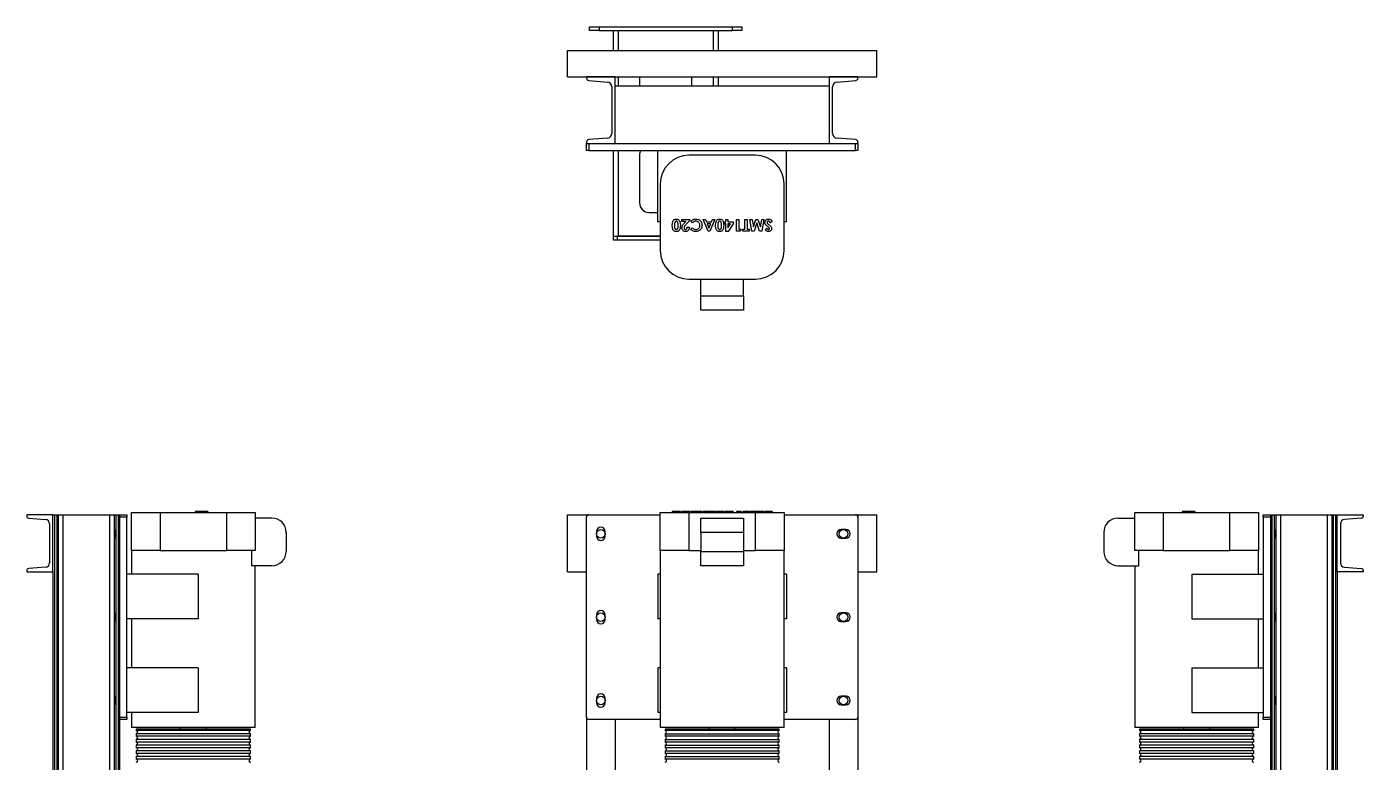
# Model space of a CAD drawing. Header units: millimetres. Extents: x -1154 to 6491, y -1176 to 1922.
# Drawn here: x -1104 to 1703, y 378 to 1922 of the extents above; entities that cross this region are included whole.
import ezdxf

# ---------------------------------------------------------------- set-up
doc = ezdxf.new("R2010")
doc.units = ezdxf.units.MM

msp = doc.modelspace()

# ---------------------------------------------------------------- linework, layer by layer
at = {"color": 7, "linetype": 'Continuous', "lineweight": 25}
for p, q in [((78, 1914.2), (78, 1922.2)), ((78, 1922.2), (98, 1922.2)), ((98, 1914.2), (78, 1914.2)), ((98, 1922.2), (98, 1914.2)), ((98, 1922.2), (378, 1922.2)), ((98, 1914.2), (378, 1914.2)), ((128, 1872.2), (128, 1914.2)), ((348, 1914.2), (348, 1872.2)), ((378, 1914.2), (378, 1922.2)), ((378, 1922.2), (398, 1922.2)), ((398, 1914.2), (378, 1914.2)), ((398, 1922.2), (398, 1914.2)), ((31.6, 1817.2), (31.6, 1872.2)), ((31.6, 1872.2), (681.6, 1872.2)), ((681.6, 1817.2), (681.6, 1872.2)), ((31.6, 1817.2), (681.6, 1817.2)), ((71.6, 1817.2), (71.6, 1814.2)), ((131.6, 1817.2), (71.6, 1817.2)), ((76.2, 1809.2), (115.4, 1806.1)), ((131.6, 1677.2), (131.6, 1817.2)), ((581.6, 1797.2), (131.6, 1797.2)), ((183, 1817.2), (183, 1797.2)), ((293, 1797.2), (293, 1817.2)), ((348, 1817.2), (348, 1797.2)), ((581.6, 1817.2), (581.6, 1677.2)), ((641.6, 1817.2), (581.6, 1817.2)), ((597.8, 1806.1), (637, 1809.2)), ((641.6, 1814.2), (641.6, 1817.2)), ((124.6, 1796.1), (124.6, 1698.2)), ((588.6, 1698.2), (588.6, 1796.1)), ((115.4, 1688.3), (76.2, 1685.1)), ((637, 1685.1), (597.8, 1688.3)), ((71.6, 1680.2), (71.6, 1677.2)), ((71.6, 1662.2), (71.6, 1677.2)), ((71.6, 1677.2), (131.6, 1677.2)), ((76.6, 1662.2), (71.6, 1662.2)), ((76.6, 1677.2), (76.6, 1662.2)), ((76.6, 1677.2), (636.6, 1677.2)), ((76.6, 1662.2), (636.6, 1662.2)), ((128, 1482.2), (128, 1662.2)), ((221.6, 1512.2), (221.6, 1662.2)), ((491.6, 1512.2), (491.6, 1662.2)), ((581.6, 1677.2), (641.6, 1677.2)), ((636.6, 1662.2), (636.6, 1677.2)), ((641.6, 1662.2), (636.6, 1662.2)), ((641.6, 1677.2), (641.6, 1680.2)), ((641.6, 1677.2), (641.6, 1662.2)), ((183, 1652.2), (183, 1552.2)), ((426.6, 1652.2), (286.6, 1652.2)), ((226.6, 1592.2), (226.6, 1452.2)), ((486.6, 1452.2), (486.6, 1592.2)), ((203, 1532.2), (221.6, 1532.2)), ((271.6, 1513.5), (271.6, 1517.6)), ((271.6, 1517.6), (288.3, 1517.6)), ((288.3, 1517.6), (288.3, 1515.4)), ((326.8, 1492.6), (316.7, 1517.6)), ((316.7, 1517.6), (321.5, 1517.6)), ((321.5, 1517.6), (323.4, 1512.5)), ((341, 1517.6), (330.9, 1492.6)), ((334.3, 1512.5), (336.2, 1517.6)), ((336.2, 1517.6), (341, 1517.6)), ((364.3, 1512.5), (364.3, 1517.6)), ((364.3, 1517.6), (368.7, 1517.6)), ((368.7, 1517.6), (368.7, 1512.5)), ((386.7, 1492.6), (386.7, 1517.6)), ((386.7, 1517.6), (391.2, 1517.6)), ((391.2, 1517.6), (391.2, 1496.8)), ((404.3, 1497.1), (404.3, 1517.6)), ((404.3, 1517.6), (408.8, 1517.6)), ((408.8, 1517.6), (408.8, 1497.1)), ((419.1, 1492.6), (414.9, 1517.6)), ((414.9, 1517.6), (419.4, 1517.6)), ((419.4, 1517.6), (422.1, 1501.9)), ((422.1, 1501.9), (427.3, 1517.6)), ((427.3, 1517.6), (431.7, 1517.6)), ((431.7, 1517.6), (436.9, 1501.9)), ((436.9, 1501.9), (439.5, 1517.6)), ((439.5, 1517.6), (444.1, 1517.6)), ((444.1, 1517.6), (439.8, 1492.6)), ((226.6, 1512.2), (221.6, 1512.2)), ((280, 1513.5), (271.6, 1513.5)), ((277.4, 1510.5), (280, 1513.5)), ((288.3, 1515.4), (280.9, 1507.5)), ((283.2, 1501), (287.7, 1501)), ((290.5, 1497), (293.8, 1500.1)), ((293.8, 1510.2), (290.6, 1513.5)), ((323.4, 1512.5), (334.3, 1512.5)), ((332.6, 1508), (325.1, 1508)), ((325.1, 1508), (328.8, 1499.4)), ((330.9, 1492.6), (326.8, 1492.6)), ((328.8, 1499.4), (332.6, 1508)), ((362, 1508.4), (362, 1512.5)), ((362, 1512.5), (364.3, 1512.5)), ((364.3, 1508.4), (362, 1508.4)), ((364.3, 1492), (364.3, 1508.4)), ((368.9, 1492), (364.3, 1492)), ((368.7, 1512.5), (379.3, 1512.5)), ((368.7, 1508.4), (368.7, 1499.8)), ((368.7, 1499.8), (374.3, 1508.4)), ((374.3, 1508.4), (368.7, 1508.4)), ((379.3, 1508), (368.9, 1492)), ((379.3, 1512.5), (379.3, 1508)), ((393.6, 1492.6), (386.7, 1492.6)), ((391.2, 1496.8), (396.3, 1496.8)), ((396.3, 1496.8), (393.6, 1492.6)), ((399.8, 1492.6), (399.8, 1497.1)), ((399.8, 1497.1), (404.3, 1497.1)), ((413.3, 1492.6), (399.8, 1492.6)), ((408.8, 1497.1), (413.3, 1497.1)), ((413.3, 1497.1), (413.3, 1492.6)), ((423.7, 1492.6), (419.1, 1492.6)), ((429.5, 1510.1), (423.7, 1492.6)), ((435.2, 1492.6), (429.5, 1510.1)), ((439.8, 1492.6), (435.2, 1492.6)), ((446.9, 1496), (450.3, 1499.1)), ((461.7, 1513), (457.7, 1510.6)), ((491.6, 1512.2), (486.6, 1512.2)), ((128, 1474.2), (128, 1482.2)), ((128, 1482.2), (136, 1482.2)), ((136, 1474.2), (128, 1474.2)), ((136, 1482.2), (136, 1474.2)), ((226.6, 1482.2), (136, 1482.2)), ((226.6, 1474.2), (136, 1474.2)), ((138, 1482.2), (226.6, 1482.2)), ((286.6, 1392.2), (426.6, 1392.2)), ((311.6, 1357.2), (311.6, 1392.2)), ((401.6, 1357.2), (401.6, 1392.2)), ((311.6, 1357.2), (401.6, 1357.2)), ((311.6, 1327.2), (311.6, 1357.2)), ((401.6, 1357.2), (401.6, 1327.2)), ((401.6, 1327.2), (311.6, 1327.2)), ((-884.2, 822.5), (-884.2, 902.5)), ((-884.2, 902.5), (-824.2, 902.5)), ((-824.2, 902.5), (-824.2, 822.5)), ((-824.2, 902.5), (-684.2, 902.5)), ((-750.3, 904.5), (-750.3, 902.5)), ((-737.2, 904.5), (-737.2, 902.5)), ((-724, 904.5), (-724, 902.5)), ((-684.2, 822.5), (-684.2, 902.5)), ((-684.2, 902.5), (-624.2, 902.5)), ((-624.2, 902.5), (-624.2, 822.5)), ((226.6, 822.5), (226.6, 902.5)), ((226.6, 902.5), (286.6, 902.5)), ((251.8, 904.5), (251.8, 902.5)), ((260.3, 904.5), (260.3, 902.5)), ((266.7, 904.5), (266.7, 902.5)), ((268.7, 904.5), (268.7, 902.5)), ((271.6, 904.5), (271.6, 902.5)), ((271.8, 904.5), (271.6, 904.5)), ((271.9, 904.5), (271.9, 902.5)), ((279.5, 904.5), (279.5, 902.5)), ((286.6, 902.5), (286.6, 822.5)), ((286.6, 902.5), (426.6, 902.5)), ((287.7, 904.5), (287.7, 902.5)), ((288.3, 904.5), (287.8, 904.5)), ((288.3, 904.5), (288.3, 902.5)), ((290.5, 904.5), (290.5, 902.5)), ((301.2, 904.5), (301.2, 902.5)), ((314.3, 904.5), (314.3, 902.5)), ((316.7, 904.5), (316.7, 902.5)), ((326.8, 904.5), (316.7, 904.5)), ((326.8, 904.5), (326.8, 902.5)), ((330.9, 904.5), (326.8, 904.5)), ((330.9, 904.5), (330.9, 902.5)), ((341, 904.5), (330.9, 904.5)), ((341, 904.5), (341, 902.5)), ((342.8, 904.5), (342.8, 902.5)), ((351.4, 904.5), (351.4, 902.5)), ((357.7, 904.5), (357.7, 902.5)), ((359.8, 904.5), (359.8, 902.5)), ((362, 904.5), (362, 902.5)), ((364.3, 904.5), (362, 904.5)), ((364.3, 904.5), (364.3, 902.5)), ((368.9, 904.5), (364.3, 904.5)), ((368.9, 904.5), (368.9, 902.5)), ((379.3, 904.5), (368.9, 904.5)), ((379.3, 904.5), (379.3, 902.5)), ((386.7, 904.5), (386.7, 902.5)), ((393.6, 904.5), (386.7, 904.5)), ((393.6, 904.5), (393.6, 902.5)), ((396.3, 904.5), (393.6, 904.5)), ((396.3, 904.5), (396.3, 902.5)), ((399.8, 904.5), (399.8, 902.5)), ((413.3, 904.5), (399.8, 904.5)), ((413.3, 904.5), (413.3, 902.5)), ((414.9, 904.5), (414.9, 902.5)), ((419.1, 904.5), (414.9, 904.5)), ((419.1, 904.5), (419.1, 902.5)), ((423.7, 904.5), (419.1, 904.5)), ((423.7, 904.5), (423.7, 902.5)), ((429.5, 904.5), (423.7, 904.5)), ((426.6, 822.5), (426.6, 902.5)), ((426.6, 902.5), (486.6, 902.5)), ((429.5, 904.5), (429.5, 902.5)), ((435.2, 904.5), (429.5, 904.5)), ((435.2, 904.5), (435.2, 902.5)), ((439.8, 904.5), (435.2, 904.5)), ((439.8, 904.5), (439.8, 902.5)), ((444.1, 904.5), (439.8, 904.5)), ((444.1, 904.5), (444.1, 902.5)), ((446.3, 904.5), (446.3, 902.5)), ((446.9, 904.5), (446.9, 902.5)), ((453.8, 904.5), (453.8, 902.5)), ((460.4, 904.5), (460.4, 902.5)), ((461.7, 904.5), (460.6, 904.5)), ((461.7, 904.5), (461.7, 902.5)), ((486.6, 902.5), (486.6, 822.5)), ((1223.1, 822.5), (1223.1, 902.5)), ((1223.1, 902.5), (1283.1, 902.5)), ((1283.1, 902.5), (1283.1, 822.5)), ((1283.1, 902.5), (1423.1, 902.5)), ((1322.9, 904.5), (1322.9, 902.5)), ((1329.3, 904.5), (1329.3, 902.5)), ((1338.1, 904.5), (1338.1, 902.5)), ((1341.5, 904.5), (1341.5, 902.5)), ((1343.9, 904.5), (1341.5, 904.5)), ((1343.9, 904.5), (1343.9, 902.5)), ((1349.2, 904.5), (1349.2, 902.5)), ((1423.1, 822.5), (1423.1, 902.5)), ((1423.1, 902.5), (1483.1, 902.5)), ((1483.1, 902.5), (1483.1, 822.5)), ((-1104.2, 897.5), (-1104.2, 894.8)), ((-1049.2, 897.5), (-1104.2, 897.5)), ((-1100, 890.4), (-1064.5, 887.5)), ((-1056.2, 878.5), (-1056.2, 796.4)), ((-1049.2, 897.5), (-1046.2, 897.5)), ((-1049.2, 777.5), (-1049.2, 897.5)), ((-1046.2, 897.5), (-1046.2, -202.5)), ((-1046.2, 897.5), (-1041.2, 897.5)), ((-1041.2, 897.5), (-1041.2, -202.5)), ((-1041.2, 897.5), (-1038.1, 897.5)), ((-1038.1, 897.5), (-1038.1, -202.5)), ((-1038.1, 897.5), (-1028.1, 897.5)), ((-1028.1, 897.5), (-1028.1, -202.5)), ((-1028.1, 897.5), (-930.3, 897.5)), ((-930.3, 897.5), (-930.3, -202.5)), ((-930.3, 897.5), (-920.3, 897.5)), ((-920.3, 897.5), (-920.3, -202.5)), ((-920.3, 897.5), (-917.2, 897.5)), ((-917.2, 897.5), (-917.2, -202.5)), ((-917.2, 897.5), (-912.2, 897.5)), ((-912.2, 897.5), (-912.2, -202.5)), ((-912.2, 897.5), (-909.2, 897.5)), ((-909.2, 897.5), (-894.2, 897.5)), ((-909.2, 897.5), (-909.2, -202.5)), ((-909.2, 472.5), (-909.2, 892.5)), ((-894.2, 892.5), (-909.2, 892.5)), ((-894.2, 897.5), (-894.2, 892.5)), ((-894.2, 472.5), (-894.2, 892.5)), ((-589.2, 890.5), (-624.2, 890.5)), ((31.6, 777.5), (31.6, 897.5)), ((31.6, 897.5), (71.6, 897.5)), ((71.6, 897.5), (76.6, 897.5)), ((71.6, 897.5), (71.6, 892.5)), ((71.6, 472.5), (71.6, 892.5)), ((76.6, 897.5), (226.6, 897.5)), ((311.6, 890.5), (401.6, 890.5)), ((311.6, 860.5), (311.6, 890.5)), ((401.6, 890.5), (401.6, 860.5)), ((486.6, 897.5), (636.6, 897.5)), ((636.6, 897.5), (641.6, 897.5)), ((641.6, 897.5), (641.6, 892.5)), ((641.6, 897.5), (681.6, 897.5)), ((641.6, 892.5), (641.6, 472.5)), ((681.6, 777.5), (681.6, 897.5)), ((1188.1, 890.5), (1223.1, 890.5)), ((1493.1, 897.5), (1508.1, 897.5)), ((1493.1, 892.5), (1493.1, 897.5)), ((1508.1, 892.5), (1493.1, 892.5)), ((1493.1, 892.5), (1493.1, 472.5)), ((1508.1, 897.5), (1508.1, -202.5)), ((1508.1, 897.5), (1511.1, 897.5)), ((1508.1, 892.5), (1508.1, 472.5)), ((1511.1, 897.5), (1511.1, -202.5)), ((1511.1, 897.5), (1516.1, 897.5)), ((1516.1, 897.5), (1516.1, -202.5)), ((1516.1, 897.5), (1519.2, 897.5)), ((1519.2, 897.5), (1519.2, -202.5)), ((1519.2, 897.5), (1529.2, 897.5)), ((1529.2, 897.5), (1529.2, -202.5)), ((1529.2, 897.5), (1627, 897.5)), ((1627, 897.5), (1627, -202.5)), ((1627, 897.5), (1637, 897.5)), ((1637, 897.5), (1637, -202.5)), ((1637, 897.5), (1640.1, 897.5)), ((1640.1, 897.5), (1640.1, -202.5)), ((1640.1, 897.5), (1645.1, 897.5)), ((1645.1, 897.5), (1645.1, -202.5)), ((1645.1, 897.5), (1648.1, 897.5)), ((1648.1, 777.5), (1648.1, 897.5)), ((1648.1, 897.5), (1703.1, 897.5)), ((1655.1, 878.5), (1655.1, 796.4)), ((1699, 890.4), (1663.4, 887.5)), ((1703.1, 897.5), (1703.1, 894.8)), ((-559.2, 860.5), (-559.2, 820.5)), ((92.6, 862.5), (92.6, 852.5)), ((110.6, 852.5), (110.6, 862.5)), ((401.6, 860.5), (311.6, 860.5)), ((311.6, 860.5), (311.6, 820.5)), ((401.6, 860.5), (401.6, 820.5)), ((616.6, 866.5), (606.6, 866.5)), ((606.6, 848.5), (616.6, 848.5)), ((1158.1, 860.5), (1158.1, 820.5)), ((-884.2, 822.5), (-884.2, 772.5)), ((-824.2, 822.5), (-884.2, 822.5)), ((-824.2, 822.5), (-754.2, 822.5)), ((-754.2, 822.5), (-684.2, 822.5)), ((-624.2, 822.5), (-684.2, 822.5)), ((-632.2, 822.5), (-632.2, 790.5)), ((226.6, 822.5), (226.6, 772.5)), ((286.6, 822.5), (226.6, 822.5)), ((286.6, 822.5), (311.6, 822.5)), ((311.6, 820.5), (401.6, 820.5)), ((311.6, 790.5), (311.6, 820.5)), ((401.6, 822.5), (426.6, 822.5)), ((401.6, 820.5), (401.6, 790.5)), ((486.6, 822.5), (426.6, 822.5)), ((486.6, 772.5), (486.6, 822.5)), ((1283.1, 822.5), (1223.1, 822.5)), ((1231.2, 822.5), (1231.2, 790.5)), ((1283.1, 822.5), (1353.1, 822.5)), ((1353.1, 822.5), (1423.1, 822.5)), ((1483.1, 822.5), (1423.1, 822.5)), ((1483.1, 772.5), (1483.1, 822.5)), ((-1064.5, 787.5), (-1100, 784.6)), ((-589.2, 790.5), (-632.2, 790.5)), ((-624.2, 450.5), (-624.2, 790.5)), ((401.6, 790.5), (311.6, 790.5)), ((1188.1, 790.5), (1231.2, 790.5)), ((1223.1, 790.5), (1223.1, 450.5)), ((1663.4, 787.5), (1699, 784.6)), ((-1104.2, 780.1), (-1104.2, 777.5)), ((-1104.2, 777.5), (-1049.2, 777.5)), ((-1049.2, 777.5), (-1049.2, -82.5)), ((-744.2, 772.5), (-894.2, 772.5)), ((-744.2, 772.5), (-744.2, 679)), ((31.6, 777.5), (71.6, 777.5)), ((221.6, 772.5), (221.6, 679)), ((226.9, 772.5), (221.6, 772.5)), ((226.9, 679), (226.9, 772.5)), ((486.2, 772.5), (486.2, 679)), ((491.6, 772.5), (486.2, 772.5)), ((491.6, 772.5), (491.6, 679)), ((641.6, 777.5), (681.6, 777.5)), ((1343.1, 772.5), (1343.1, 679)), ((1343.1, 772.5), (1493.1, 772.5)), ((1648.1, 777.5), (1648.1, -82.5)), ((1703.1, 777.5), (1648.1, 777.5)), ((1703.1, 780.1), (1703.1, 777.5)), ((-744.2, 679), (-894.2, 679)), ((-884.2, 679), (-884.2, 576)), ((92.6, 687.5), (92.6, 677.5)), ((110.6, 677.5), (110.6, 687.5)), ((226.9, 679), (221.6, 679)), ((226.6, 679), (226.6, 576)), ((491.6, 679), (486.2, 679)), ((486.6, 576), (486.6, 679)), ((616.6, 691.5), (606.6, 691.5)), ((1343.1, 679), (1493.1, 679)), ((1483.1, 576), (1483.1, 679)), ((606.6, 673.5), (616.6, 673.5)), ((-744.2, 576), (-894.2, 576)), ((-744.2, 576), (-744.2, 482.5)), ((221.6, 576), (221.6, 482.5)), ((226.9, 576), (221.6, 576)), ((226.9, 482.5), (226.9, 576)), ((486.2, 576), (486.2, 482.5)), ((491.6, 576), (486.2, 576)), ((491.6, 576), (491.6, 482.5)), ((1343.1, 576), (1343.1, 482.5)), ((1343.1, 576), (1493.1, 576)), ((92.6, 512.5), (92.6, 502.5)), ((110.6, 502.5), (110.6, 512.5)), ((616.6, 516.5), (606.6, 516.5)), ((-744.2, 482.5), (-894.2, 482.5)), ((-884.2, 482.5), (-884.2, 450.5)), ((226.9, 482.5), (221.6, 482.5)), ((226.6, 482.5), (226.6, 450.5)), ((491.6, 482.5), (486.2, 482.5)), ((486.6, 450.5), (486.6, 482.5)), ((606.6, 498.5), (616.6, 498.5)), ((1343.1, 482.5), (1493.1, 482.5)), ((1483.1, 450.5), (1483.1, 482.5)), ((-909.2, 472.5), (-894.2, 472.5)), ((-894.2, 467.5), (-909.2, 467.5)), ((-894.2, 472.5), (-894.2, 467.5)), ((-624.2, 450.5), (-884.2, 450.5)), ((-781.7, 450.5), (-781.7, 447)), ((-726.7, 447), (-726.7, 450.5)), ((71.6, 472.5), (71.6, -202.5)), ((226.6, 467.5), (76.6, 467.5)), ((131.6, 467.5), (131.6, 176.9)), ((486.6, 450.5), (226.6, 450.5)), ((329.1, 450.5), (329.1, 447)), ((384.1, 447), (384.1, 450.5)), ((636.6, 467.5), (486.6, 467.5)), ((581.6, 467.5), (581.6, -202.5)), ((641.6, 472.5), (641.6, -202.5)), ((1353.1, 450.5), (1223.1, 450.5)), ((1325.6, 450.5), (1325.6, 447)), ((1483.1, 450.5), (1353.1, 450.5)), ((1380.6, 447), (1380.6, 450.5)), ((1493.1, 467.5), (1493.1, 472.5)), ((1493.1, 472.5), (1508.1, 472.5)), ((1508.1, 467.5), (1493.1, 467.5)), ((-874.2, 447), (-874.2, 444.2)), ((-754.2, 447), (-874.2, 447)), ((-754.2, 444.2), (-874.2, 444.2)), ((-874.2, 437.7), (-874.2, 432.2)), ((-754.2, 437.7), (-874.2, 437.7)), ((-754.2, 432.2), (-874.2, 432.2)), ((-874.2, 425.7), (-874.2, 420.2)), ((-754.2, 425.7), (-874.2, 425.7)), ((-634.2, 447), (-754.2, 447)), ((-634.2, 444.2), (-754.2, 444.2)), ((-634.2, 437.7), (-754.2, 437.7)), ((-634.2, 432.2), (-754.2, 432.2)), ((-634.2, 425.7), (-754.2, 425.7)), ((-634.2, 444.2), (-634.2, 447)), ((-634.2, 432.2), (-634.2, 437.7)), ((-634.2, 420.2), (-634.2, 425.7)), ((236.6, 447), (236.6, 444.2)), ((476.6, 447), (236.6, 447)), ((476.6, 444.2), (236.6, 444.2)), ((236.6, 437.7), (236.6, 432.2)), ((236.6, 437.7), (476.6, 437.7)), ((476.6, 432.2), (236.6, 432.2)), ((236.6, 425.7), (236.6, 420.2)), ((236.6, 425.7), (476.6, 425.7)), ((476.6, 444.2), (476.6, 447)), ((476.6, 432.2), (476.6, 437.7)), ((476.6, 420.2), (476.6, 425.7)), ((1233.1, 447), (1233.1, 444.2)), ((1473.1, 447), (1233.1, 447)), ((1473.1, 444.2), (1233.1, 444.2)), ((1233.1, 437.7), (1233.1, 432.2)), ((1473.1, 437.7), (1233.1, 437.7)), ((1473.1, 432.2), (1233.1, 432.2)), ((1233.1, 425.7), (1233.1, 420.2)), ((1473.1, 425.7), (1233.1, 425.7)), ((1473.1, 444.2), (1473.1, 447)), ((1473.1, 432.2), (1473.1, 437.7)), ((1473.1, 420.2), (1473.1, 425.7)), ((-754.2, 420.2), (-874.2, 420.2)), ((-874.2, 413.7), (-874.2, 408.2)), ((-754.2, 413.7), (-874.2, 413.7)), ((-754.2, 408.2), (-874.2, 408.2)), ((-874.2, 401.7), (-874.2, 396.2)), ((-754.2, 401.7), (-874.2, 401.7)), ((-754.2, 396.2), (-874.2, 396.2)), ((-634.2, 420.2), (-754.2, 420.2)), ((-634.2, 413.7), (-754.2, 413.7)), ((-634.2, 408.2), (-754.2, 408.2)), ((-634.2, 401.7), (-754.2, 401.7)), ((-634.2, 396.2), (-754.2, 396.2)), ((-634.2, 408.2), (-634.2, 413.7)), ((-634.2, 396.2), (-634.2, 401.7)), ((476.6, 420.2), (236.6, 420.2)), ((236.6, 413.7), (236.6, 408.2)), ((236.6, 413.7), (476.6, 413.7)), ((476.6, 408.2), (236.6, 408.2)), ((236.6, 401.7), (236.6, 396.2)), ((236.6, 401.7), (476.6, 401.7)), ((476.6, 396.2), (236.6, 396.2)), ((476.6, 408.2), (476.6, 413.7)), ((476.6, 396.2), (476.6, 401.7)), ((1473.1, 420.2), (1233.1, 420.2)), ((1233.1, 413.7), (1233.1, 408.2)), ((1473.1, 413.7), (1233.1, 413.7)), ((1473.1, 408.2), (1233.1, 408.2)), ((1233.1, 401.7), (1233.1, 396.2)), ((1473.1, 401.7), (1233.1, 401.7)), ((1473.1, 396.2), (1233.1, 396.2)), ((1473.1, 408.2), (1473.1, 413.7)), ((1473.1, 396.2), (1473.1, 401.7)), ((-874.2, 389.7), (-874.2, 384.2)), ((-754.2, 389.7), (-874.2, 389.7)), ((-754.2, 384.2), (-874.2, 384.2)), ((-634.2, 389.7), (-754.2, 389.7)), ((-634.2, 384.2), (-754.2, 384.2)), ((-634.2, 384.2), (-634.2, 389.7)), ((236.6, 389.7), (236.6, 384.2)), ((236.6, 389.7), (476.6, 389.7)), ((476.6, 384.2), (236.6, 384.2)), ((476.6, 384.2), (476.6, 389.7)), ((1233.1, 389.7), (1233.1, 384.2)), ((1473.1, 389.7), (1233.1, 389.7)), ((1473.1, 384.2), (1233.1, 384.2)), ((1473.1, 384.2), (1473.1, 389.7))]:
    msp.add_line(p, q, dxfattribs=at)
at = {"color": 8, "linetype": 'Continuous', "lineweight": 25}
for p, q in [((138, 1914.2), (138, 1872.2)), ((338, 1872.2), (338, 1914.2)), ((138, 1817.2), (138, 1797.2)), ((338, 1797.2), (338, 1817.2)), ((138, 1662.2), (138, 1482.2))]:
    msp.add_line(p, q, dxfattribs=at)
at = {"color": 7, "linetype": 'Continuous', "lineweight": 25}
for centre in [(101.6, 857.5), (611.6, 857.5), (101.6, 682.5), (611.6, 682.5), (101.6, 507.5), (611.6, 507.5)]:
    msp.add_circle(centre, 9, dxfattribs=at)
for centre, radius, start, end in [((76.6, 1814.2), 5, 180, 265.426), ((114.6, 1796.1), 10, 0, 85.426), ((598.6, 1796.1), 10, 94.574, 180), ((636.6, 1814.2), 5, 274.574, 0), ((76.6, 1680.2), 5, 94.574, 180), ((114.6, 1698.2), 10, 274.574, 0), ((598.6, 1698.2), 10, 180, 265.426), ((636.6, 1680.2), 5, 0, 85.426), ((203, 1652.2), 20, 150, 180), ((286.6, 1592.2), 60, 90, 180), ((426.6, 1592.2), 60, 360, 90), ((203, 1552.2), 20, 180, 270), ((286.6, 1452.2), 60, 180, 270), ((426.6, 1452.2), 60, 270, 360), ((-1099.7, 894.8), 4.5, 180, 265.426), ((-1065.2, 878.5), 9, 0, 85.426), ((-589.2, 860.5), 30, 360, 90), ((76.6, 892.5), 5, 90, 180), ((101.6, 862.5), 9, 0, 180), ((636.6, 892.5), 5, 0, 90), ((1188.1, 860.5), 30, 90, 180), ((1664.1, 878.5), 9, 94.574, 180), ((1698.6, 894.8), 4.5, 274.574, 0), ((101.6, 852.5), 9, 180, 0), ((606.6, 857.5), 9, 90, 270), ((616.6, 857.5), 9, 270, 90), ((-589.2, 820.5), 30, 270, 360), ((1188.1, 820.5), 30, 180, 270), ((-1065.2, 796.4), 9, 274.574, 0), ((1664.1, 796.4), 9, 180, 265.426), ((-1099.7, 780.1), 4.5, 94.574, 180), ((1698.6, 780.1), 4.5, 0, 85.426), ((101.6, 687.5), 9, 0, 180), ((101.6, 677.5), 9, 180, 0), ((606.6, 682.5), 9, 90, 270), ((616.6, 682.5), 9, 270, 90), ((101.6, 512.5), 9, 0, 180), ((606.6, 507.5), 9, 90, 270), ((616.6, 507.5), 9, 270, 90), ((101.6, 502.5), 9, 180, 0), ((76.6, 472.5), 5, 180, 270), ((636.6, 472.5), 5, 270, 0), ((-874.2, 441), 3.25, 270, 90), ((-874.2, 429), 3.25, 270, 90), ((-634.2, 441), 3.25, 90, 270), ((-634.2, 429), 3.25, 90, 270), ((236.6, 441), 3.25, 270, 90), ((236.6, 429), 3.25, 270, 90), ((476.6, 441), 3.25, 90, 270), ((476.6, 429), 3.25, 90, 270), ((1233.1, 441), 3.25, 270, 90), ((1233.1, 429), 3.25, 270, 90), ((1473.1, 441), 3.25, 90, 270), ((1473.1, 429), 3.25, 90, 270), ((-874.2, 417), 3.25, 270, 90), ((-874.2, 405), 3.25, 270, 90), ((-874.2, 393), 3.25, 270, 90), ((-634.2, 417), 3.25, 90, 270), ((-634.2, 405), 3.25, 90, 270), ((-634.2, 393), 3.25, 90, 270), ((236.6, 417), 3.25, 270, 90), ((236.6, 405), 3.25, 270, 90), ((236.6, 393), 3.25, 270, 90), ((476.6, 417), 3.25, 90, 270), ((476.6, 405), 3.25, 90, 270), ((476.6, 393), 3.25, 90, 270), ((1233.1, 417), 3.25, 270, 90), ((1233.1, 405), 3.25, 270, 90), ((1233.1, 393), 3.25, 270, 90), ((1473.1, 417), 3.25, 90, 270), ((1473.1, 405), 3.25, 90, 270), ((1473.1, 393), 3.25, 90, 270), ((-874.2, 381), 3.25, 270, 90), ((-634.2, 381), 3.25, 90, 270), ((236.6, 381), 3.25, 270, 90), ((476.6, 381), 3.25, 90, 270), ((1233.1, 381), 3.25, 270, 90), ((1473.1, 381), 3.25, 90, 270)]:
    msp.add_arc(centre, radius, start, end, dxfattribs=at)
for centre in [(-919.2, 857.5), (1518.1, 857.5), (-919.2, 682.5), (1518.1, 682.5), (-919.2, 507.5), (1518.1, 507.5)]:
    msp.add_ellipse(centre, major_axis=(0, 9), ratio=0.080001, dxfattribs=at)
for points, knots in [([(251.8, 1505.2), (251.8, 1506.1), (251.8, 1508.1), (252.2, 1511), (253, 1513.6), (254.3, 1515.8), (255.9, 1517.3), (258, 1518.2), (259.5, 1518.2), (260.2, 1518.3)], [0, 0, 0, 0, 0.166977, 0.333891, 0.50054, 0.625556, 0.750295, 0.875009, 1, 1, 1, 1]), ([(260.2, 1518.3), (260.9, 1518.2), (262.4, 1518.2), (264.5, 1517.3), (266.1, 1515.9), (267.5, 1513.8), (268.3, 1511.2), (268.7, 1508.3), (268.7, 1506.4), (268.7, 1505.4)], [0, 0, 0, 0, 0.124991, 0.249773, 0.374551, 0.499519, 0.666123, 0.833032, 1, 1, 1, 1]), ([(290.6, 1513.5), (291.5, 1514.3), (293.1, 1515.8), (295.8, 1517.4), (298.6, 1518.2), (300.4, 1518.3), (301.3, 1518.3)], [0, 0, 0, 0, 0.280231, 0.559918, 0.779888, 1, 1, 1, 1]), ([(301.3, 1518.3), (302.2, 1518.2), (304.2, 1518.2), (307, 1517.3), (309.5, 1515.8), (311.6, 1513.7), (313.2, 1511.1), (314.1, 1508.2), (314.2, 1506.1), (314.3, 1505.1)], [0, 0, 0, 0, 0.140094, 0.280084, 0.420037, 0.560039, 0.706618, 0.853255, 1, 1, 1, 1]), ([(342.8, 1505.2), (342.8, 1506.1), (342.8, 1508.1), (343.2, 1511), (344, 1513.6), (345.3, 1515.8), (346.9, 1517.3), (349, 1518.2), (350.5, 1518.2), (351.2, 1518.3)], [0, 0, 0, 0, 0.166977, 0.333891, 0.50054, 0.625556, 0.750295, 0.875009, 1, 1, 1, 1]), ([(351.2, 1518.3), (352, 1518.2), (353.4, 1518.2), (355.5, 1517.3), (357.2, 1515.9), (358.5, 1513.8), (359.3, 1511.2), (359.7, 1508.3), (359.7, 1506.4), (359.8, 1505.4)], [0, 0, 0, 0, 0.124991, 0.249773, 0.37455, 0.499519, 0.666123, 0.833032, 1, 1, 1, 1]), ([(446.3, 1511.2), (446.4, 1511.9), (446.5, 1513.3), (447.4, 1515.3), (449, 1517), (451.3, 1518.1), (453, 1518.2), (453.8, 1518.3)], [0, 0, 0, 0, 0.186852, 0.373485, 0.560219, 0.779854, 1, 1, 1, 1]), ([(453.8, 1518.3), (454.8, 1518.2), (456.6, 1518.1), (459, 1516.7), (460.6, 1514.9), (461.3, 1513.6), (461.7, 1513)], [0, 0, 0, 0, 0.279852, 0.559185, 0.779444, 1, 1, 1, 1]), ([(260.3, 1492), (259.6, 1492.1), (258.1, 1492.1), (256, 1493), (254.3, 1494.5), (253, 1496.6), (252.2, 1499.3), (251.8, 1502.2), (251.8, 1504.2), (251.8, 1505.2)], [0, 0, 0, 0, 0.124965, 0.249746, 0.374503, 0.499492, 0.666121, 0.833019, 1, 1, 1, 1]), ([(257.5, 1512.1), (257.2, 1511.5), (256.7, 1510.3), (256.3, 1507.9), (256.3, 1506.2), (256.2, 1505.2)], [0, 0, 0, 0, 0.279498, 0.55966, 1, 1, 1, 1]), ([(256.2, 1505.2), (256.3, 1504.3), (256.3, 1502.5), (256.6, 1500.3), (257.1, 1498.7), (257.9, 1497.6), (258.9, 1496.7), (259.8, 1496.5), (260.2, 1496.5)], [0, 0, 0, 0, 0.250564, 0.500912, 0.626071, 0.751065, 0.87564, 1, 1, 1, 1]), ([(260.2, 1513.8), (259.9, 1513.8), (259.3, 1513.7), (258.2, 1513.2), (257.8, 1512.5), (257.5, 1512.1)], [0, 0, 0, 0, 0.2802649, 0.5604443, 1, 1, 1, 1]), ([(264.3, 1505.4), (264.2, 1506.3), (264.2, 1508), (263.9, 1510.2), (263.3, 1511.8), (262.6, 1512.8), (261.5, 1513.7), (260.6, 1513.8), (260.2, 1513.8)], [0, 0, 0, 0, 0.250553, 0.500868, 0.625978, 0.750918, 0.875466, 1, 1, 1, 1]), ([(260.2, 1496.5), (260.7, 1496.5), (261.6, 1496.7), (262.7, 1497.5), (263.4, 1498.7), (264, 1500.4), (264.2, 1502.7), (264.2, 1504.5), (264.3, 1505.4)], [0, 0, 0, 0, 0.124603, 0.249074, 0.373905, 0.499077, 0.749415, 1, 1, 1, 1]), ([(266.7, 1495.4), (266.3, 1494.8), (265.4, 1493.7), (263.7, 1492.6), (262, 1492.1), (260.9, 1492), (260.3, 1492)], [0, 0, 0, 0, 0.280012, 0.5596705, 0.7797484, 1, 1, 1, 1]), ([(268.7, 1505.4), (268.7, 1504.4), (268.7, 1502.5), (268.3, 1499.8), (267.8, 1497.4), (267.1, 1496.1), (266.7, 1495.4)], [0, 0, 0, 0, 0.2801575, 0.5602517, 0.7802469, 1, 1, 1, 1]), ([(271.9, 1499.5), (272.1, 1500.7), (272.4, 1503), (273.9, 1505.9), (275.6, 1508.4), (276.8, 1509.8), (277.4, 1510.5)], [0, 0, 0, 0, 0.2793396, 0.5592719, 0.7796069, 1, 1, 1, 1]), ([(279.5, 1492), (278.7, 1492.1), (277.2, 1492.1), (275.2, 1493.1), (273.5, 1494.7), (272.2, 1496.9), (272, 1498.6), (271.9, 1499.5)], [0, 0, 0, 0, 0.186883, 0.373532, 0.56017, 0.780236, 1, 1, 1, 1]), ([(280.9, 1507.5), (280.3, 1506.9), (279.2, 1505.6), (277.7, 1503.8), (276.7, 1501.8), (276.5, 1500.5), (276.4, 1499.8)], [0, 0, 0, 0, 0.280399, 0.560639, 0.780618, 1, 1, 1, 1]), ([(276.4, 1499.8), (276.5, 1499.3), (276.6, 1498.3), (277.4, 1497.2), (278.5, 1496.6), (279.3, 1496.5), (279.7, 1496.5)], [0, 0, 0, 0, 0.279841, 0.559187, 0.779391, 1, 1, 1, 1]), ([(287.7, 1501), (287.6, 1500.1), (287.4, 1498.5), (286.6, 1496), (284.9, 1493.9), (282.5, 1492.3), (280.5, 1492.1), (279.5, 1492)], [0, 0, 0, 0, 0.187174, 0.374099, 0.5608, 0.780219, 1, 1, 1, 1]), ([(279.7, 1496.5), (280.3, 1496.6), (281.5, 1496.8), (282.6, 1498.2), (283.1, 1499.6), (283.1, 1500.5), (283.2, 1501)], [0, 0, 0, 0, 0.277944, 0.557647, 0.778639, 1, 1, 1, 1]), ([(301.2, 1492), (300.1, 1492.1), (297.8, 1492.2), (294.8, 1493.5), (292.4, 1495), (291.2, 1496.3), (290.5, 1497)], [0, 0, 0, 0, 0.2798488, 0.5597732, 0.779883, 1, 1, 1, 1]), ([(301.3, 1513.8), (300.5, 1513.8), (298.9, 1513.6), (296.2, 1512.5), (294.7, 1511), (293.8, 1510.2)], [0, 0, 0, 0, 0.280125, 0.55988, 1, 1, 1, 1]), ([(293.8, 1500.1), (294.4, 1499.6), (295.5, 1498.4), (297.5, 1497.3), (299.5, 1496.6), (300.7, 1496.5), (301.4, 1496.5)], [0, 0, 0, 0, 0.280084, 0.559969, 0.780003, 1, 1, 1, 1]), ([(314.3, 1505.1), (314.2, 1503.8), (314, 1501.3), (312.4, 1497.7), (309.9, 1495), (307.1, 1493.3), (304.2, 1492.2), (302.2, 1492.1), (301.2, 1492)], [0, 0, 0, 0, 0.186672, 0.373137, 0.559584, 0.706409, 0.853184, 1, 1, 1, 1]), ([(309.8, 1505.1), (309.7, 1505.9), (309.6, 1507.6), (308.6, 1510), (306.8, 1512.1), (304.3, 1513.5), (302.3, 1513.7), (301.3, 1513.8)], [0, 0, 0, 0, 0.1869495, 0.3736712, 0.560302, 0.780063, 1, 1, 1, 1]), ([(301.4, 1496.5), (302.2, 1496.6), (303.9, 1496.7), (306.2, 1497.8), (308.1, 1499.6), (309.5, 1502.1), (309.7, 1504.1), (309.8, 1505.1)], [0, 0, 0, 0, 0.186811, 0.373456, 0.560292, 0.780012, 1, 1, 1, 1]), ([(351.4, 1492), (350.6, 1492.1), (349.1, 1492.1), (347, 1493), (345.4, 1494.5), (344.1, 1496.6), (343.2, 1499.3), (342.8, 1502.2), (342.8, 1504.2), (342.8, 1505.2)], [0, 0, 0, 0, 0.124965, 0.249746, 0.374503, 0.499492, 0.666121, 0.833019, 1, 1, 1, 1]), ([(348.5, 1512.1), (348.2, 1511.5), (347.7, 1510.3), (347.3, 1507.9), (347.3, 1506.2), (347.3, 1505.2)], [0, 0, 0, 0, 0.279498, 0.55966, 1, 1, 1, 1]), ([(347.3, 1505.2), (347.3, 1504.3), (347.3, 1502.5), (347.6, 1500.3), (348.2, 1498.7), (348.9, 1497.6), (349.9, 1496.7), (350.8, 1496.5), (351.2, 1496.5)], [0, 0, 0, 0, 0.250564, 0.500913, 0.626071, 0.751066, 0.87564, 1, 1, 1, 1]), ([(351.2, 1513.8), (350.9, 1513.8), (350.3, 1513.7), (349.3, 1513.2), (348.8, 1512.5), (348.5, 1512.1)], [0, 0, 0, 0, 0.280265, 0.560444, 1, 1, 1, 1]), ([(355.3, 1505.4), (355.3, 1506.3), (355.2, 1508), (354.9, 1510.2), (354.3, 1511.8), (353.6, 1512.8), (352.5, 1513.7), (351.7, 1513.8), (351.2, 1513.8)], [0, 0, 0, 0, 0.250553, 0.500868, 0.625978, 0.750917, 0.875466, 1, 1, 1, 1]), ([(351.2, 1496.5), (351.7, 1496.5), (352.6, 1496.7), (353.8, 1497.5), (354.4, 1498.7), (355, 1500.4), (355.2, 1502.7), (355.3, 1504.5), (355.3, 1505.4)], [0, 0, 0, 0, 0.124603, 0.249074, 0.373905, 0.499077, 0.749415, 1, 1, 1, 1]), ([(357.7, 1495.4), (357.3, 1494.8), (356.4, 1493.7), (354.7, 1492.6), (353, 1492.1), (351.9, 1492), (351.4, 1492)], [0, 0, 0, 0, 0.280012, 0.5596705, 0.779749, 1, 1, 1, 1]), ([(359.8, 1505.4), (359.8, 1504.4), (359.7, 1502.5), (359.4, 1499.8), (358.8, 1497.4), (358.1, 1496.1), (357.7, 1495.4)], [0, 0, 0, 0, 0.280158, 0.560252, 0.780247, 1, 1, 1, 1]), ([(448.9, 1505.4), (448.5, 1505.9), (447.7, 1506.8), (446.8, 1508.3), (446.4, 1509.7), (446.3, 1510.7), (446.3, 1511.2)], [0, 0, 0, 0, 0.280171, 0.559984, 0.779957, 1, 1, 1, 1]), ([(453.8, 1492), (453.1, 1492.1), (451.5, 1492.2), (449.6, 1493.3), (448.1, 1494.6), (447.3, 1495.5), (446.9, 1496)], [0, 0, 0, 0, 0.279656, 0.559238, 0.779556, 1, 1, 1, 1]), ([(452.1, 1502.6), (451.5, 1503.1), (450.4, 1504), (449.4, 1505), (448.9, 1505.4)], [0, 0, 0, 0, 0.560048, 1, 1, 1, 1]), ([(450.3, 1499.1), (450.6, 1498.7), (451.1, 1498), (451.9, 1497.2), (452.9, 1496.6), (453.6, 1496.5), (453.9, 1496.5)], [0, 0, 0, 0, 0.280417, 0.5606111, 0.7805206, 1, 1, 1, 1]), ([(453.6, 1513.8), (453.3, 1513.8), (452.5, 1513.7), (451.6, 1513.1), (450.9, 1512.3), (450.8, 1511.7), (450.8, 1511.4)], [0, 0, 0, 0, 0.280345, 0.560193, 0.780435, 1, 1, 1, 1]), ([(450.8, 1511.4), (450.9, 1510.9), (451.1, 1509.9), (452.5, 1508.5), (453.5, 1507.7), (454.1, 1507.1)], [0, 0, 0, 0, 0.277777, 0.558334, 1, 1, 1, 1]), ([(455.5, 1499.3), (454.9, 1500), (453.8, 1501.1), (452.6, 1502.1), (452.1, 1502.6)], [0, 0, 0, 0, 0.559769, 1, 1, 1, 1]), ([(457.7, 1510.6), (457.5, 1511), (457, 1511.9), (456, 1513), (454.9, 1513.7), (454.1, 1513.8), (453.6, 1513.8)], [0, 0, 0, 0, 0.280461, 0.560558, 0.780442, 1, 1, 1, 1]), ([(460.4, 1498.3), (460.4, 1497.7), (460.3, 1496.4), (459.4, 1494.7), (458, 1493.3), (456.1, 1492.2), (454.6, 1492.1), (453.8, 1492)], [0, 0, 0, 0, 0.1867757, 0.3734107, 0.5602824, 0.7800179, 1, 1, 1, 1]), ([(453.9, 1496.5), (454.2, 1496.5), (454.7, 1496.6), (455.4, 1497), (455.8, 1497.5), (455.9, 1497.9), (455.9, 1498.1)], [0, 0, 0, 0, 0.280319, 0.560122, 0.780526, 1, 1, 1, 1]), ([(454.1, 1507.1), (454.9, 1506.4), (456.5, 1505.1), (458.5, 1503.1), (460.1, 1500.8), (460.3, 1499.2), (460.4, 1498.3)], [0, 0, 0, 0, 0.280599, 0.561058, 0.780807, 1, 1, 1, 1]), ([(455.9, 1498.1), (455.9, 1498.4), (455.8, 1498.8), (455.6, 1499.2), (455.5, 1499.3)], [0, 0, 0, 0, 0.559233, 1, 1, 1, 1]), ([(-737.2, 904.5), (-738.2, 904.5), (-740.1, 904.5), (-743.1, 904.5), (-745.6, 904.5), (-747.8, 904.5), (-749.3, 904.5), (-750.2, 904.5), (-750.3, 904.5), (-750.3, 904.5)], [0, 0, 0, 0, 0.166977, 0.333891, 0.50054, 0.625556, 0.750295, 0.875009, 1, 1, 1, 1]), ([(-724, 904.5), (-724.1, 904.5), (-724.2, 904.5), (-725.1, 904.5), (-726.5, 904.5), (-728.7, 904.5), (-731.3, 904.5), (-734.2, 904.5), (-736.2, 904.5), (-737.2, 904.5)], [0, 0, 0, 0, 0.124965, 0.249746, 0.374503, 0.499492, 0.666121, 0.833019, 1, 1, 1, 1]), ([(260.3, 904.5), (259.6, 904.5), (258.1, 904.5), (256, 904.5), (254.3, 904.5), (253, 904.5), (252.2, 904.5), (251.8, 904.5), (251.8, 904.5), (251.8, 904.5)], [0, 0, 0, 0, 0.124965, 0.249746, 0.374503, 0.499492, 0.666121, 0.833019, 1, 1, 1, 1]), ([(266.7, 904.5), (266.3, 904.5), (265.4, 904.5), (263.7, 904.5), (262, 904.5), (260.9, 904.5), (260.3, 904.5)], [0, 0, 0, 0, 0.280012, 0.5596705, 0.7797484, 1, 1, 1, 1]), ([(268.7, 904.5), (268.7, 904.5), (268.7, 904.5), (268.3, 904.5), (267.8, 904.5), (267.1, 904.5), (266.7, 904.5)], [0, 0, 0, 0, 0.2801575, 0.5602517, 0.7802469, 1, 1, 1, 1]), ([(279.5, 904.5), (278.7, 904.5), (277.2, 904.5), (275.2, 904.5), (273.5, 904.5), (272.2, 904.5), (272, 904.5), (271.9, 904.5)], [0, 0, 0, 0, 0.186883, 0.373532, 0.56017, 0.780236, 1, 1, 1, 1]), ([(287.7, 904.5), (287.6, 904.5), (287.4, 904.5), (286.6, 904.5), (284.9, 904.5), (282.5, 904.5), (280.5, 904.5), (279.5, 904.5)], [0, 0, 0, 0, 0.187174, 0.374099, 0.5608, 0.780219, 1, 1, 1, 1]), ([(301.2, 904.5), (300.1, 904.5), (297.8, 904.5), (294.8, 904.5), (292.4, 904.5), (291.2, 904.5), (290.5, 904.5)], [0, 0, 0, 0, 0.2798488, 0.5597732, 0.779883, 1, 1, 1, 1]), ([(314.3, 904.5), (314.2, 904.5), (314, 904.5), (312.4, 904.5), (309.9, 904.5), (307.1, 904.5), (304.2, 904.5), (302.2, 904.5), (301.2, 904.5)], [0, 0, 0, 0, 0.186672, 0.373137, 0.559584, 0.706409, 0.853184, 1, 1, 1, 1]), ([(351.4, 904.5), (350.6, 904.5), (349.1, 904.5), (347, 904.5), (345.4, 904.5), (344.1, 904.5), (343.2, 904.5), (342.8, 904.5), (342.8, 904.5), (342.8, 904.5)], [0, 0, 0, 0, 0.124965, 0.249746, 0.374503, 0.499492, 0.666121, 0.833019, 1, 1, 1, 1]), ([(357.7, 904.5), (357.3, 904.5), (356.4, 904.5), (354.7, 904.5), (353, 904.5), (351.9, 904.5), (351.4, 904.5)], [0, 0, 0, 0, 0.280012, 0.5596705, 0.779749, 1, 1, 1, 1]), ([(359.8, 904.5), (359.8, 904.5), (359.7, 904.5), (359.4, 904.5), (358.8, 904.5), (358.1, 904.5), (357.7, 904.5)], [0, 0, 0, 0, 0.280158, 0.560252, 0.780247, 1, 1, 1, 1]), ([(446.6, 904.5), (446.5, 904.5), (446.3, 904.5), (446.3, 904.5), (446.3, 904.5)], [0, 0, 0, 0, 0.292937, 1, 1, 1, 1]), ([(453.8, 904.5), (453.1, 904.5), (451.5, 904.5), (449.6, 904.5), (448.1, 904.5), (447.3, 904.5), (446.9, 904.5)], [0, 0, 0, 0, 0.279656, 0.559238, 0.779556, 1, 1, 1, 1]), ([(460.4, 904.5), (460.4, 904.5), (460.3, 904.5), (459.4, 904.5), (458, 904.5), (456.1, 904.5), (454.6, 904.5), (453.8, 904.5)], [0, 0, 0, 0, 0.1867757, 0.3734107, 0.5602824, 0.7800179, 1, 1, 1, 1]), ([(1329.3, 904.5), (1328.7, 904.5), (1327.4, 904.5), (1325.7, 904.5), (1324.2, 904.5), (1323.1, 904.5), (1323, 904.5), (1322.9, 904.5)], [0, 0, 0, 0, 0.1867757, 0.3734107, 0.5602824, 0.7800179, 1, 1, 1, 1]), ([(1338.1, 904.5), (1337.4, 904.5), (1336, 904.5), (1334, 904.5), (1331.7, 904.5), (1330.1, 904.5), (1329.3, 904.5)], [0, 0, 0, 0, 0.280599, 0.561058, 0.780807, 1, 1, 1, 1]), ([(1341.4, 904.5), (1341.2, 904.5), (1340.5, 904.5), (1339.5, 904.5), (1338.6, 904.5), (1338.1, 904.5)], [0, 0, 0, 0, 0.10836, 0.45473, 1, 1, 1, 1]), ([(1349.2, 904.5), (1349.2, 904.5), (1349, 904.5), (1347.7, 904.5), (1345.9, 904.5), (1344.6, 904.5), (1343.9, 904.5)], [0, 0, 0, 0, 0.279852, 0.559185, 0.779444, 1, 1, 1, 1])]:
    msp.add_open_spline(points, degree=3, knots=knots, dxfattribs=at)

doc.saveas('drawing.dxf')
